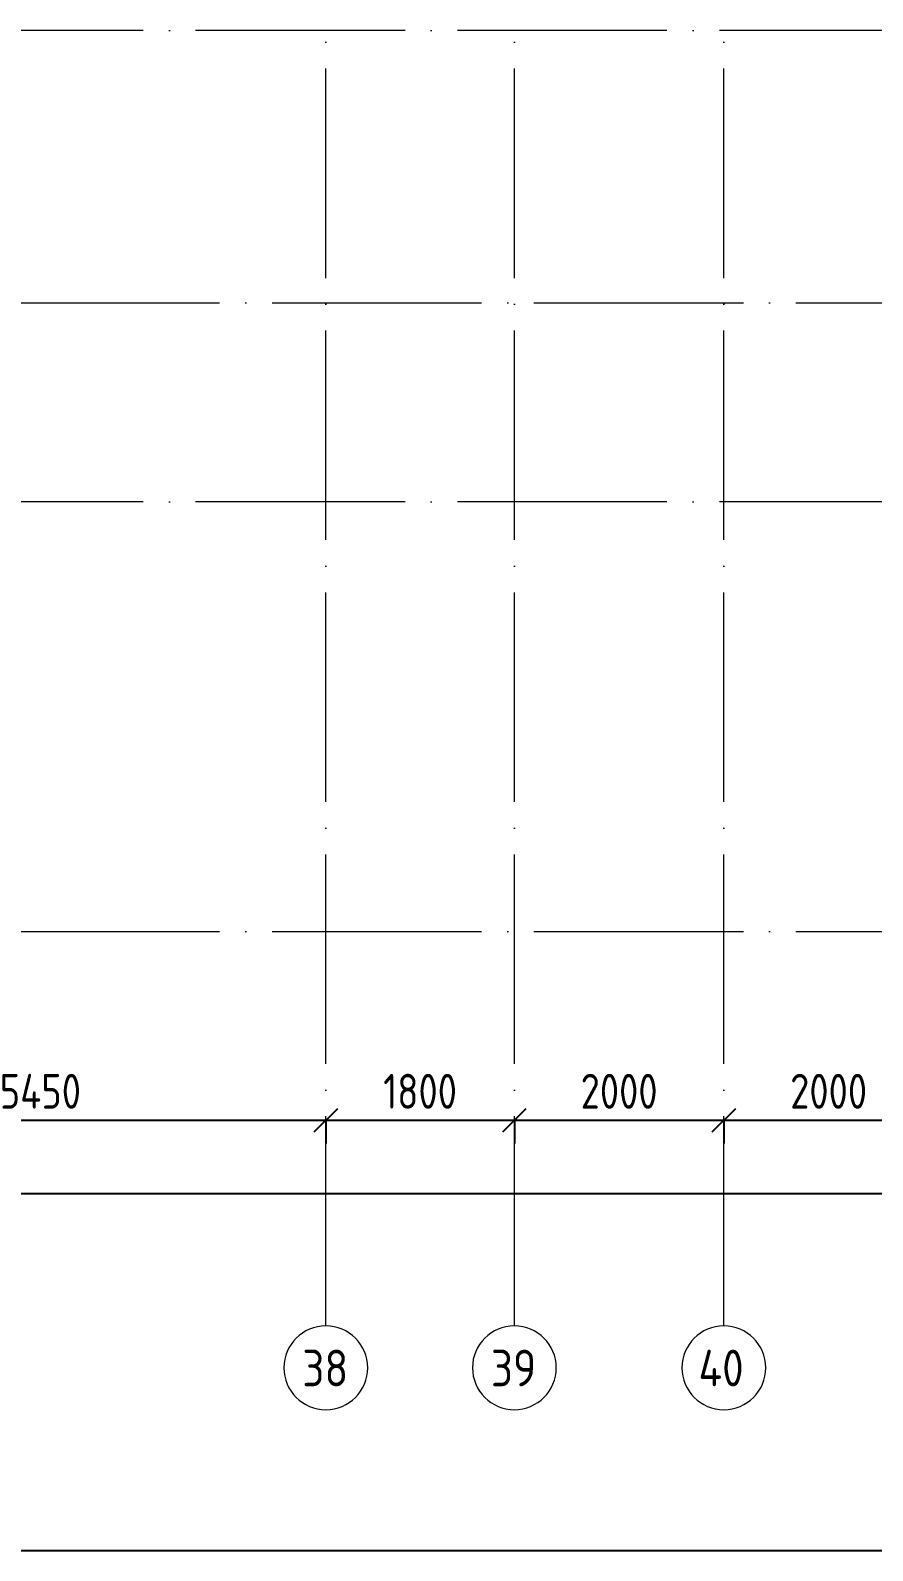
# Model space of a CAD drawing. Header units: millimetres. Extents: x -68946 to 690821, y -552984 to 293768.
# Drawn here: x 155933 to 163973, y -264440 to -249931 of the extents above; entities that cross this region are included whole.
import ezdxf

# ---------------------------------------------------------------- set-up
doc = ezdxf.new("R2010")
doc.units = ezdxf.units.MM
doc.linetypes.add('ADSK_Линия сетки', pattern=[2500, 2000, -250, 0, -250])
doc.layers.get('Defpoints').update_dxf_attribs({"color": 250})
for name, color, linetype, lineweight in [('A-____-____-DIMS', 250, 'Continuous', 9), ('S-GRID-____-IDEN', 250, 'Continuous', 9), ('S-GRID-____-OTLN', 250, 'Continuous', 9)]:
    doc.layers.add(name, color=color, linetype=linetype, lineweight=lineweight)
doc.styles.add('GOST Common', font='', dxfattribs={"width": 0.9, "height": 350})
doc.styles.get("Standard").update_dxf_attribs({"font": 'ГОСТ тип А.ttf'})
doc.styles.get('GOST Common').set_extended_font_data('GOST Common')
doc.dimstyles.new('А3', dxfattribs={"dimtxt": 333, "dimasz": 222, "dimexe": 222, "dimexo": 111, "dimgap": 111, "dimtad": 1, "dimtoh": 1, "dimdec": 0, "dimrnd": 0.0015, "dimzin": 0, "dimdsep": 46, "dimtxsty": 'Standard', "dimblk": 'OBLIQUE', "dimcen": 0, "dimclrd": 7, "dimclre": 7, "dimclrt": 7, "dimadec": 0, "dimazin": 0, "dimtfac": 1, "dimtdec": 0, "dimtofl": 0, "dimtmove": 0, "dimatfit": 3, "dimfxl": 1, "dimtolj": 1, "dimtzin": 0, "dimarcsym": 0})

# ---------------------------------------------------------------- blocks, each defined once
blk = doc.blocks.new('Ось сетки - Круг_Ø8 мм-39983606-АР1_Маркировочный план 3 этажа секция 2_3')
at = {"layer": 'S-GRID-____-IDEN'}
for start, end in [(360, 180), (180, 360)]:
    blk.add_arc((0, 0), 4, start, end, dxfattribs=at)
blk = doc.blocks.new('_Oblique')
at = {"color": 0, "linetype": 'ByBlock', "lineweight": -2}
blk.add_line((-0.5, -0.5), (0.5, 0.5), dxfattribs=at)
blk = doc.blocks.new('*D4376')
at = {"layer": 'A-____-____-DIMS', "color": 7, "lineweight": -2, "transparency": 16777216}
for p, q in [((153303, -260333), (158753, -260333)), ((153303, -260344), (153303, -260555)), ((158753, -260344), (158753, -260555))]:
    blk.add_line(p, q, dxfattribs=at)
at = {"layer": 'Defpoints', "color": 0, "lineweight": 30, "transparency": 16777216}
for p in [(153303, -260233), (158753, -260233), (158753, -260333)]:
    blk.add_point(p, dxfattribs=at)
at = {"layer": 'A-____-____-DIMS', "color": 7, "lineweight": -2, "transparency": 16777216, "xscale": 222, "yscale": 222, "zscale": 222, "rotation": 180}
blk.add_blockref('_Oblique', (153303, -260333), dxfattribs=at)
at = {"layer": 'A-____-____-DIMS', "color": 7, "lineweight": -2, "transparency": 16777216, "xscale": 222, "yscale": 222, "zscale": 222}
blk.add_blockref('_Oblique', (158753, -260333), dxfattribs=at)
at = {"layer": 'A-____-____-DIMS', "color": 7, "transparency": 16777216, "insert": (156028, -260056), "char_height": 333, "width": 2.57, "attachment_point": 5}
blk.add_mtext('\\A1;5450', dxfattribs=at)
blk = doc.blocks.new('*D4377')
at = {"layer": 'A-____-____-DIMS', "color": 7, "lineweight": -2, "transparency": 16777216}
for p, q in [((158753, -260333), (160553, -260333)), ((158753, -260344), (158753, -260555)), ((160553, -260344), (160553, -260555))]:
    blk.add_line(p, q, dxfattribs=at)
at = {"layer": 'Defpoints', "color": 0, "lineweight": 30, "transparency": 16777216}
for p in [(158753, -260233), (160553, -260233), (160553, -260333)]:
    blk.add_point(p, dxfattribs=at)
at = {"layer": 'A-____-____-DIMS', "color": 7, "lineweight": -2, "transparency": 16777216, "xscale": 222, "yscale": 222, "zscale": 222, "rotation": 180}
blk.add_blockref('_Oblique', (158753, -260333), dxfattribs=at)
at = {"layer": 'A-____-____-DIMS', "color": 7, "lineweight": -2, "transparency": 16777216, "xscale": 222, "yscale": 222, "zscale": 222}
blk.add_blockref('_Oblique', (160553, -260333), dxfattribs=at)
at = {"layer": 'A-____-____-DIMS', "color": 7, "transparency": 16777216, "insert": (159653, -260056), "char_height": 333, "width": 2.3, "attachment_point": 5}
blk.add_mtext('\\A1;1800', dxfattribs=at)
blk = doc.blocks.new('*D4378')
at = {"layer": 'A-____-____-DIMS', "color": 7, "lineweight": -2, "transparency": 16777216}
for p, q in [((160553, -260333), (162553, -260333)), ((160553, -260344), (160553, -260555)), ((162553, -260344), (162553, -260555))]:
    blk.add_line(p, q, dxfattribs=at)
at = {"layer": 'Defpoints', "color": 0, "lineweight": 30, "transparency": 16777216}
for p in [(160553, -260233), (162553, -260233), (162553, -260333)]:
    blk.add_point(p, dxfattribs=at)
at = {"layer": 'A-____-____-DIMS', "color": 7, "lineweight": -2, "transparency": 16777216, "xscale": 222, "yscale": 222, "zscale": 222, "rotation": 180}
blk.add_blockref('_Oblique', (160553, -260333), dxfattribs=at)
at = {"layer": 'A-____-____-DIMS', "color": 7, "lineweight": -2, "transparency": 16777216, "xscale": 222, "yscale": 222, "zscale": 222}
blk.add_blockref('_Oblique', (162553, -260333), dxfattribs=at)
at = {"layer": 'A-____-____-DIMS', "color": 7, "transparency": 16777216, "insert": (161553, -260056), "char_height": 333, "width": 2.48, "attachment_point": 5}
blk.add_mtext('\\A1;2000', dxfattribs=at)
blk = doc.blocks.new('*D4379')
at = {"layer": 'A-____-____-DIMS', "color": 7, "lineweight": -2, "transparency": 16777216}
for p, q in [((162553, -260333), (164553, -260333)), ((162553, -260344), (162553, -260555)), ((164553, -260344), (164553, -260555))]:
    blk.add_line(p, q, dxfattribs=at)
at = {"layer": 'Defpoints', "color": 0, "lineweight": 30, "transparency": 16777216}
for p in [(162553, -260233), (164553, -260233), (164553, -260333)]:
    blk.add_point(p, dxfattribs=at)
at = {"layer": 'A-____-____-DIMS', "color": 7, "lineweight": -2, "transparency": 16777216, "xscale": 222, "yscale": 222, "zscale": 222, "rotation": 180}
blk.add_blockref('_Oblique', (162553, -260333), dxfattribs=at)
at = {"layer": 'A-____-____-DIMS', "color": 7, "lineweight": -2, "transparency": 16777216, "xscale": 222, "yscale": 222, "zscale": 222}
blk.add_blockref('_Oblique', (164553, -260333), dxfattribs=at)
at = {"layer": 'A-____-____-DIMS', "color": 7, "transparency": 16777216, "insert": (163553, -260056), "char_height": 333, "width": 2.48, "attachment_point": 5}
blk.add_mtext('\\A1;2000', dxfattribs=at)
blk = doc.blocks.new('*D4427')
at = {"layer": 'A-____-____-DIMS', "color": 7, "lineweight": -2, "transparency": 16777216}
for p, q in [((97203, -261033), (180803, -261033)), ((97203, -261044), (97203, -261255)), ((180803, -261044), (180803, -261255))]:
    blk.add_line(p, q, dxfattribs=at)
at = {"layer": 'Defpoints', "color": 0, "lineweight": 30, "transparency": 16777216}
for p in [(97203, -260933), (180803, -260933), (180803, -261033)]:
    blk.add_point(p, dxfattribs=at)
at = {"layer": 'A-____-____-DIMS', "color": 7, "lineweight": -2, "transparency": 16777216, "xscale": 222, "yscale": 222, "zscale": 222, "rotation": 180}
blk.add_blockref('_Oblique', (97203, -261033), dxfattribs=at)
at = {"layer": 'A-____-____-DIMS', "color": 7, "lineweight": -2, "transparency": 16777216, "xscale": 222, "yscale": 222, "zscale": 222}
blk.add_blockref('_Oblique', (180803, -261033), dxfattribs=at)
at = {"layer": 'A-____-____-DIMS', "color": 7, "transparency": 16777216, "insert": (139003, -260756), "char_height": 333, "width": 3.1, "attachment_point": 5}
blk.add_mtext('\\A1;83600', dxfattribs=at)

msp = doc.modelspace()

# ---------------------------------------------------------------- linework, layer by layer
at = {"color": 1}
msp.add_lwpolyline([(189545.5605, -191505.7893), (141899.2737, -191505.7893), (141899.2737, -264439.6787), (189545.5605, -264439.6787)], close=True, dxfattribs=at)
at = {"layer": 'S-GRID-____-OTLN', "linetype": 'ADSK_Линия сетки'}
for p, q in [((158752.9057, -262294.7685), (158752.9057, -197353.9241)), ((160552.9057, -262294.7685), (160552.9057, -197353.9241)), ((162552.9057, -262294.7691), (162552.9057, -197353.9241)), ((184510.8783, -249930.9286), (127372.9057, -249930.9286)), ((93236.8325, -252530.9286), (181748.3453, -252530.9286)), ((184510.8783, -254430.9286), (127372.9057, -254430.9286)), ((93236.8325, -258530.9286), (184510.8783, -258530.9286))]:
    msp.add_line(p, q, dxfattribs=at)

# ---------------------------------------------------------------- block references
at = {"layer": 'S-GRID-____-IDEN', "xscale": 99.99999999999993, "yscale": 99.99999999999993, "zscale": 99.99999999999993}
for p in [(158752.9057, -262694.7685), (160552.9057, -262694.7685), (162552.9057, -262694.7691)]:
    msp.add_blockref('Ось сетки - Круг_Ø8 мм-39983606-АР1_Маркировочный план 3 этажа секция 2_3', p, dxfattribs=at)

# ---------------------------------------------------------------- texts
at = {"layer": 'S-GRID-____-IDEN', "color": 18, "true_color": 0x000000, "char_height": 350, "attachment_point": 1, "style": 'GOST Common'}
for s, insert, width in [('38', (158528.8751, -262522.2352), 541.139062), ('39', (160328.8751, -262522.2352), 541.139062), ('40', (162310.8751, -262522.2358), 584.430187)]:
    msp.add_mtext(s, dxfattribs=dict(at, insert=insert, width=width))

# ---------------------------------------------------------------- dimensions: what is measured, and where the dimension line sits
at = {"layer": 'A-____-____-DIMS'}
for base, p1, p2, picture, middle in [((158752.9057, -260333.3799), (153302.9057, -260233.395), (158752.9057, -260233.395), '*D4376', (156027.9057, -260055.8799)), ((160552.9057, -260333.3799), (158752.9057, -260233.395), (160552.9057, -260233.395), '*D4377', (159652.9057, -260055.8799)), ((162552.9057, -260333.3799), (160552.9057, -260233.395), (162552.9057, -260233.395), '*D4378', (161552.9057, -260055.8799)), ((164552.9057, -260333.3799), (162552.9057, -260233.395), (164552.9057, -260233.395), '*D4379', (163552.9057, -260055.8799)), ((180802.9057, -261033.3799), (97202.9057, -260933.395), (180802.9057, -260933.395), '*D4427', (139002.9057, -260755.8799))]:
    dim = msp.add_linear_dim(base=base, p1=p1, p2=p2, dimstyle='А3', dxfattribs=at)
    dim.commit()
    dim.dimension.update_dxf_attribs({"geometry": picture, "text_midpoint": middle})

doc.saveas('drawing.dxf')
